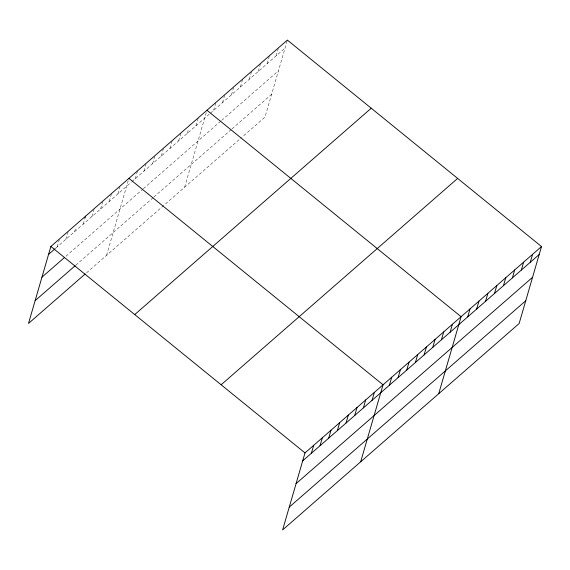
<?xml version="1.0" encoding="UTF-8"?>
<svg xmlns="http://www.w3.org/2000/svg" width="570" height="570" viewBox="0 0 570 570"><rect width="100%" height="100%" fill="white"/><g stroke="black" fill="none" stroke-linecap="round" stroke-linejoin="round"><path stroke-width="0.43" stroke-dasharray="2.85 2.14" d="M57.228 246.846L59.308 239.685M65.899 239.279L67.98 232.118M74.577 231.712L75.96 226.938M83.249 224.145L85.094 217.783M91.92 216.579L94 209.418M100.591 209.012L102.671 201.851M109.262 201.445L111.342 194.285M117.933 193.878L120.014 186.718M106.547 255.353L128.913 178.36M135.275 178.745L137.584 170.793M143.946 171.178L146.027 164.017M152.618 163.611L154.698 156.451M161.289 156.045L163.369 148.884M169.967 148.478L172.04 141.317M178.638 140.911L180.947 132.96M187.309 133.344L188.691 128.571M195.98 125.778L198.289 117.826M184.594 187.252L206.732 111.05M213.586 110.416L215.895 102.465M222.521 102.621L224.601 95.461M231.456 94.827L233.536 87.666M240.39 87.032L242.471 79.871M249.325 79.23L251.406 72.076M258.26 71.435L260.34 64.282M267.195 63.64L269.275 56.48M276.129 55.846L278.21 48.685M287.145 40.89L265 117.092L242.029 137.142M55.896 248.007L131.271 182.236M131.941 181.652L209.753 113.758M210.394 113.202L285.064 48.051M65.956 256.243L142.664 189.304M143.334 188.727L221.003 120.947M221.644 120.391L278.445 70.837M75.81 265.164L153.188 197.647M153.857 197.063L231.42 129.39M232.054 128.834L271.619 94.307M86.533 272.816L241.388 137.698"/><path stroke-width="0.85" d="M541.5 246.546L305 452.908L282.627 529.908L519.128 323.546L541.5 246.546L287.373 40.092L50.873 246.454L28.5 323.454L85.201 273.978M85.094 217.783L85.557 216.187M311.355 453.293L313.671 445.341M320.034 445.726L322.342 437.774M328.705 438.159L331.013 430.207M337.376 430.592L339.684 422.641M346.047 423.026L348.356 415.074M354.718 415.459L357.027 407.507M363.389 407.892L365.698 399.941M372.06 400.325L374.369 392.374M360.675 461.807L383.04 384.807L128.913 178.36M389.403 385.192L391.718 377.24M398.074 377.632L400.389 369.674M406.745 370.065L409.06 362.107M415.423 362.499L417.732 354.54M424.094 354.932L426.403 346.973M432.765 347.365L435.074 339.406M441.436 339.798L443.745 331.84M450.108 332.232L452.416 324.273M438.722 393.706L461.087 316.706L206.96 110.259M467.714 316.87L470.022 308.911M476.648 309.068L478.957 301.117M485.583 301.274L487.892 293.322M494.518 293.479L496.826 285.527M503.453 285.684L505.761 277.733M512.387 277.889L514.696 269.938M521.322 270.094L523.63 262.136M530.257 262.293L532.565 254.341M48.557 254.412L55.233 248.591M41.938 277.191L64.617 257.405M35.119 300.668L75.14 265.748M134.734 314.583L371.234 108.222M221.139 384.779L457.639 178.417M302.684 460.859L539.192 254.498M296.065 483.645L532.572 277.284M289.246 507.122L525.747 300.761M50.873 246.454L305 452.908"/></g></svg>
